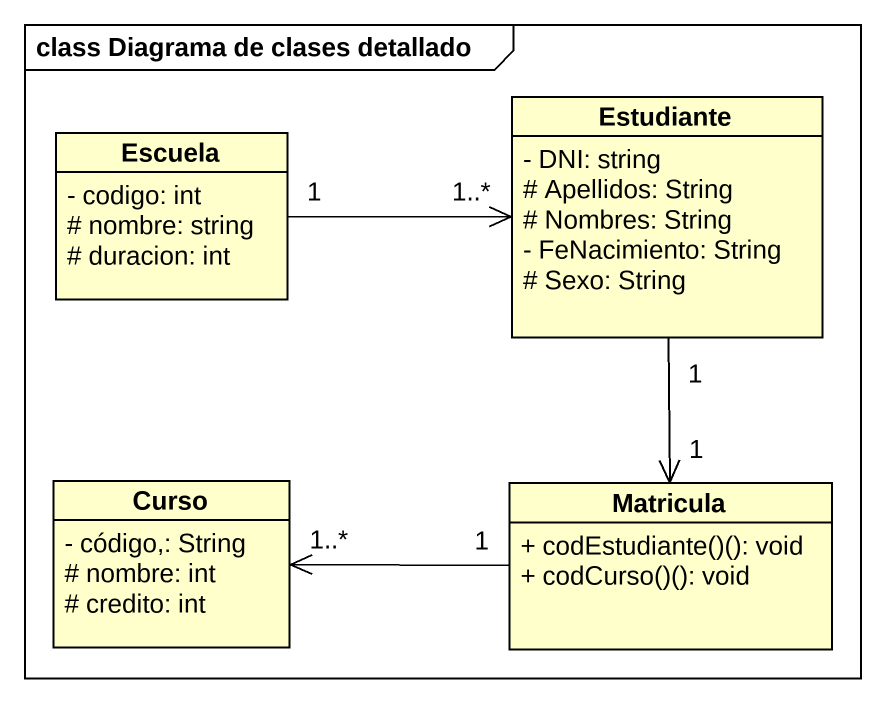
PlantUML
@startuml
mainframe class Diagrama de clases detallado
hide circle
hide empty members
skinparam classAttributeIconSize 0
class Escuela {
  - codigo: int
  # nombre: string
  # duracion: int
}
class Estudiante {
  - DNI: string
  # Apellidos: String
  # Nombres: String
  - FeNacimiento: String
  # Sexo: String
}
class Curso {
  - código,: String
  # nombre: int
  # credito: int
}
class Matricula {
  + codEstudiante()(): void
  + codCurso()(): void
}
Escuela "1" -right-> "1..*" Estudiante
Estudiante "1" --> "1" Matricula
Matricula "1" -left-> "1..*" Curso
@enduml
